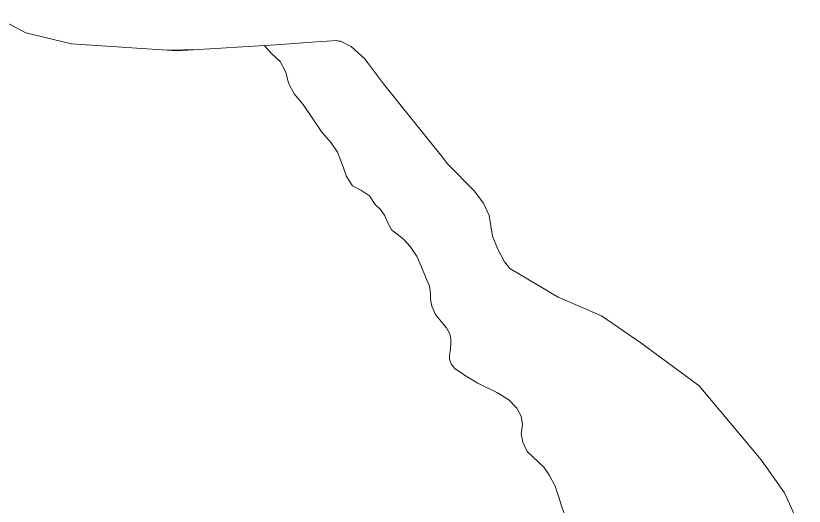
# Model space of a CAD drawing. Header units: metres. Extents: x 542555 to 550520, y 1840485 to 1846995.
# Drawn here: x 543660 to 544746, y 1845312 to 1845987 of the extents above; entities that cross this region are included whole.
import ezdxf

# ---------------------------------------------------------------- set-up
doc = ezdxf.new("R2010")
doc.units = ezdxf.units.M
doc.header["$MEASUREMENT"] = 0
doc.layers.add('Level 30', color=7, linetype='Continuous', lineweight=0)

msp = doc.modelspace()

# ---------------------------------------------------------------- linework, layer by layer
at = {"layer": 'Level 30', "color": 7, "linetype": 'Continuous', "lineweight": 0, "flags": 128}
for points in [[(543629.43, 1845987.03), (543673.76, 1845963.38), (543736.93, 1845948.5), (543868.6637, 1845939.6241), (543882.23, 1845938.71), (543912.1708, 1845940.5163), (544002.57, 1845945.97), (544002.57, 1845945.97), (544003.1811, 1845945.2821), (544012.68, 1845934.59), (544024, 1845924.16), (544031.83, 1845909.52), (544035.55, 1845894.38), (544043.51, 1845879.46), (544055.99, 1845864.89), (544081.41, 1845827.07), (544094.52, 1845812.01), (544103.09, 1845799.16), (544109.6, 1845782.84), (544115.31, 1845766.13), (544123.92, 1845752.9), (544136.18, 1845746.48), (544147, 1845739.51), (544154.89, 1845727.53), (544162.18, 1845720.61), (544167.66, 1845712.9), (544172.27, 1845702.15), (544178.05, 1845692), (544187.15, 1845685.01), (544194.57, 1845679.35), (544202.97, 1845669.52), (544212.93, 1845655.41), (544229.75, 1845614.85), (544231.02, 1845605.02), (544231.24, 1845596.88), (544232.75, 1845587.37), (544237.81, 1845576.09), (544245.72, 1845566.3), (544253.05, 1845557.49), (544257.7, 1845549.58), (544259.2, 1845542.64), (544259.02, 1845536.15), (544258.55, 1845528.21), (544257.32, 1845520.18), (544257.1, 1845514.07), (544260.1, 1845507.3), (544264.77, 1845501.59), (544275.99, 1845494.04), (544277.8, 1845492.69), (544296.25, 1845481.4), (544323.56, 1845468.42), (544338.98, 1845458.67), (544350.03, 1845447.26), (544356.19, 1845436.31), (544357.95, 1845424.73), (544355.98, 1845411.86), (544358.22, 1845400.25), (544364.39, 1845387.59), (544379.47, 1845373.52), (544387.1, 1845366.17), (544395.21, 1845354.69), (544402.61, 1845339.7), (544407.58, 1845325.95), (544411.61, 1845312.94), (544415.1, 1845302.05)], [(544415.1, 1845302.05), (544411.61, 1845312.94), (544407.58, 1845325.95), (544402.61, 1845339.7), (544395.21, 1845354.69), (544387.1, 1845366.17), (544379.47, 1845373.52), (544364.39, 1845387.59), (544358.22, 1845400.25), (544355.98, 1845411.86), (544357.95, 1845424.73), (544356.19, 1845436.31), (544350.03, 1845447.26), (544338.98, 1845458.67), (544323.56, 1845468.42), (544296.25, 1845481.4), (544277.8, 1845492.69), (544275.99, 1845494.04), (544264.77, 1845501.59), (544260.1, 1845507.3), (544257.1, 1845514.07), (544257.32, 1845520.18), (544258.55, 1845528.21), (544259.02, 1845536.15), (544259.2, 1845542.64), (544257.7, 1845549.58), (544253.05, 1845557.49), (544245.72, 1845566.3), (544237.81, 1845576.09), (544232.75, 1845587.37), (544231.24, 1845596.88), (544231.02, 1845605.02), (544229.75, 1845614.85), (544212.93, 1845655.41), (544202.97, 1845669.52), (544194.57, 1845679.35), (544187.15, 1845685.01), (544178.05, 1845692), (544172.27, 1845702.15), (544167.66, 1845712.9), (544162.18, 1845720.61), (544154.89, 1845727.53), (544147, 1845739.51), (544136.18, 1845746.48), (544123.92, 1845752.9), (544115.31, 1845766.13), (544109.6, 1845782.84), (544103.09, 1845799.16), (544094.52, 1845812.01), (544081.41, 1845827.07), (544055.99, 1845864.89), (544043.51, 1845879.46), (544035.55, 1845894.38), (544031.83, 1845909.52), (544024, 1845924.16), (544012.68, 1845934.59), (544003.1811, 1845945.2821), (544002.57, 1845945.97), (544018.12, 1845946.91), (544080.19, 1845951.77), (544088.3661, 1845951.9126), (544102.33, 1845953.16), (544104.5974, 1845952.1958), (544107.13, 1845952.24), (544121.99, 1845944.8), (544141.04, 1845927.14), (544144.4876, 1845922.5809), (544144.4876, 1845922.5809), (544166.6, 1845893.34), (544247.2, 1845793.05), (544254.39, 1845783.29), (544291.44, 1845746.17), (544304.21, 1845729.05), (544311.78, 1845712.1), (544316.33, 1845683.73), (544323.6, 1845666.67), (544333.06, 1845648.69), (544340.15, 1845639.23), (544406.7, 1845599.96), (544466.62, 1845574.26), (544520.84, 1845537.14), (544601.11, 1845477.77), (544686.37, 1845376.25), (544718.7, 1845330.56), (544745.7, 1845271.24)]]:
    msp.add_lwpolyline(points, dxfattribs=at)
msp.add_lwpolyline([(543882.23, 1845938.71), (543868.6637, 1845939.6241), (543912.1708, 1845940.5163), (543882.23, 1845938.71)], close=True, dxfattribs=at)

doc.saveas('drawing.dxf')
